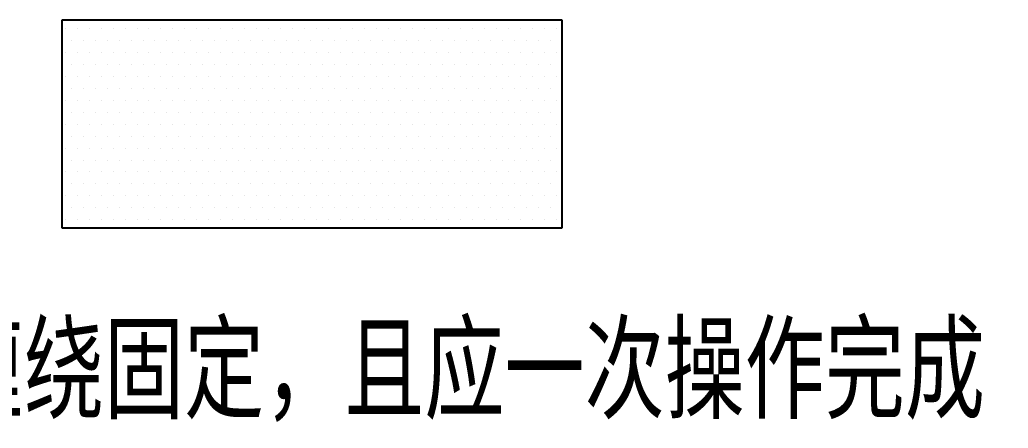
# Model space of a CAD drawing. Header units: inches. Extents: x 47316 to 59086, y 3141 to 11743.
# Drawn here: x 50327.15 to 50368.39, y 6197.37 to 6214.41 of the extents above; entities that cross this region are included whole.
import ezdxf

# ---------------------------------------------------------------- set-up
doc = ezdxf.new("R2010")
doc.units = ezdxf.units.IN
doc.header["$MEASUREMENT"] = 0
doc.styles.get("Standard").update_dxf_attribs({"font": ''})
doc.styles.get('Standard').set_extended_font_data('SimSun')

msp = doc.modelspace()

# ---------------------------------------------------------------- linework, layer by layer
at = {"color": 0}
for p, q in [((50328.914, 6205.716), (50328.914, 6214.405)), ((50328.914, 6214.405), (50349.759, 6214.405)), ((50349.759, 6214.405), (50349.759, 6205.716)), ((50329.037, 6214.056), (50329.037, 6214.056)), ((50329.537, 6214.056), (50329.537, 6214.056)), ((50330.037, 6214.056), (50330.037, 6214.056)), ((50330.537, 6214.056), (50330.537, 6214.056)), ((50331.037, 6214.056), (50331.037, 6214.056)), ((50331.537, 6214.056), (50331.537, 6214.056)), ((50332.037, 6214.056), (50332.037, 6214.056)), ((50332.537, 6214.056), (50332.537, 6214.056)), ((50333.037, 6214.056), (50333.037, 6214.056)), ((50333.537, 6214.056), (50333.537, 6214.056)), ((50334.037, 6214.056), (50334.037, 6214.056)), ((50334.537, 6214.056), (50334.537, 6214.056)), ((50335.037, 6214.056), (50335.037, 6214.056)), ((50335.537, 6214.056), (50335.537, 6214.056)), ((50336.037, 6214.056), (50336.037, 6214.056)), ((50336.537, 6214.056), (50336.537, 6214.056)), ((50337.037, 6214.056), (50337.037, 6214.056)), ((50337.537, 6214.056), (50337.537, 6214.056)), ((50338.037, 6214.056), (50338.037, 6214.056)), ((50338.537, 6214.056), (50338.537, 6214.056)), ((50339.037, 6214.056), (50339.037, 6214.056)), ((50339.537, 6214.056), (50339.537, 6214.056)), ((50340.037, 6214.056), (50340.037, 6214.056)), ((50340.537, 6214.056), (50340.537, 6214.056)), ((50341.037, 6214.056), (50341.037, 6214.056)), ((50341.537, 6214.056), (50341.537, 6214.056)), ((50342.037, 6214.056), (50342.037, 6214.056)), ((50342.537, 6214.056), (50342.537, 6214.056)), ((50343.037, 6214.056), (50343.037, 6214.056)), ((50343.537, 6214.056), (50343.537, 6214.056)), ((50344.037, 6214.056), (50344.037, 6214.056)), ((50344.537, 6214.056), (50344.537, 6214.056)), ((50345.037, 6214.056), (50345.037, 6214.056)), ((50345.537, 6214.056), (50345.537, 6214.056)), ((50346.037, 6214.056), (50346.037, 6214.056)), ((50346.537, 6214.056), (50346.537, 6214.056)), ((50347.037, 6214.056), (50347.037, 6214.056)), ((50347.537, 6214.056), (50347.537, 6214.056)), ((50348.037, 6214.056), (50348.037, 6214.056)), ((50348.537, 6214.056), (50348.537, 6214.056)), ((50349.037, 6214.056), (50349.037, 6214.056)), ((50349.537, 6214.056), (50349.537, 6214.056)), ((50329.287, 6213.556), (50329.287, 6213.556)), ((50329.787, 6213.556), (50329.787, 6213.556)), ((50330.287, 6213.556), (50330.287, 6213.556)), ((50330.787, 6213.556), (50330.787, 6213.556)), ((50331.287, 6213.556), (50331.287, 6213.556)), ((50331.787, 6213.556), (50331.787, 6213.556)), ((50332.287, 6213.556), (50332.287, 6213.556)), ((50332.787, 6213.556), (50332.787, 6213.556)), ((50333.287, 6213.556), (50333.287, 6213.556)), ((50333.787, 6213.556), (50333.787, 6213.556)), ((50334.287, 6213.556), (50334.287, 6213.556)), ((50334.787, 6213.556), (50334.787, 6213.556)), ((50335.287, 6213.556), (50335.287, 6213.556)), ((50335.787, 6213.556), (50335.787, 6213.556)), ((50336.287, 6213.556), (50336.287, 6213.556)), ((50336.787, 6213.556), (50336.787, 6213.556)), ((50337.287, 6213.556), (50337.287, 6213.556)), ((50337.787, 6213.556), (50337.787, 6213.556)), ((50338.287, 6213.556), (50338.287, 6213.556)), ((50338.787, 6213.556), (50338.787, 6213.556)), ((50339.287, 6213.556), (50339.287, 6213.556)), ((50339.787, 6213.556), (50339.787, 6213.556)), ((50340.287, 6213.556), (50340.287, 6213.556)), ((50340.787, 6213.556), (50340.787, 6213.556)), ((50341.287, 6213.556), (50341.287, 6213.556)), ((50341.787, 6213.556), (50341.787, 6213.556)), ((50342.287, 6213.556), (50342.287, 6213.556)), ((50342.787, 6213.556), (50342.787, 6213.556)), ((50343.287, 6213.556), (50343.287, 6213.556)), ((50343.787, 6213.556), (50343.787, 6213.556)), ((50344.287, 6213.556), (50344.287, 6213.556)), ((50344.787, 6213.556), (50344.787, 6213.556)), ((50345.287, 6213.556), (50345.287, 6213.556)), ((50345.787, 6213.556), (50345.787, 6213.556)), ((50346.287, 6213.556), (50346.287, 6213.556)), ((50346.787, 6213.556), (50346.787, 6213.556)), ((50347.287, 6213.556), (50347.287, 6213.556)), ((50347.787, 6213.556), (50347.787, 6213.556)), ((50348.287, 6213.556), (50348.287, 6213.556)), ((50348.787, 6213.556), (50348.787, 6213.556)), ((50349.287, 6213.556), (50349.287, 6213.556)), ((50329.037, 6213.056), (50329.037, 6213.056)), ((50329.537, 6213.056), (50329.537, 6213.056)), ((50330.037, 6213.056), (50330.037, 6213.056)), ((50330.537, 6213.056), (50330.537, 6213.056)), ((50331.037, 6213.056), (50331.037, 6213.056)), ((50331.537, 6213.056), (50331.537, 6213.056)), ((50332.037, 6213.056), (50332.037, 6213.056)), ((50332.537, 6213.056), (50332.537, 6213.056)), ((50333.037, 6213.056), (50333.037, 6213.056)), ((50333.537, 6213.056), (50333.537, 6213.056)), ((50334.037, 6213.056), (50334.037, 6213.056)), ((50334.537, 6213.056), (50334.537, 6213.056)), ((50335.037, 6213.056), (50335.037, 6213.056)), ((50335.537, 6213.056), (50335.537, 6213.056)), ((50336.037, 6213.056), (50336.037, 6213.056)), ((50336.537, 6213.056), (50336.537, 6213.056)), ((50337.037, 6213.056), (50337.037, 6213.056)), ((50337.537, 6213.056), (50337.537, 6213.056)), ((50338.037, 6213.056), (50338.037, 6213.056)), ((50338.537, 6213.056), (50338.537, 6213.056)), ((50339.037, 6213.056), (50339.037, 6213.056)), ((50339.537, 6213.056), (50339.537, 6213.056)), ((50340.037, 6213.056), (50340.037, 6213.056)), ((50340.537, 6213.056), (50340.537, 6213.056)), ((50341.037, 6213.056), (50341.037, 6213.056)), ((50341.537, 6213.056), (50341.537, 6213.056)), ((50342.037, 6213.056), (50342.037, 6213.056)), ((50342.537, 6213.056), (50342.537, 6213.056)), ((50343.037, 6213.056), (50343.037, 6213.056)), ((50343.537, 6213.056), (50343.537, 6213.056)), ((50344.037, 6213.056), (50344.037, 6213.056)), ((50344.537, 6213.056), (50344.537, 6213.056)), ((50345.037, 6213.056), (50345.037, 6213.056)), ((50345.537, 6213.056), (50345.537, 6213.056)), ((50346.037, 6213.056), (50346.037, 6213.056)), ((50346.537, 6213.056), (50346.537, 6213.056)), ((50347.037, 6213.056), (50347.037, 6213.056)), ((50347.537, 6213.056), (50347.537, 6213.056)), ((50348.037, 6213.056), (50348.037, 6213.056)), ((50348.537, 6213.056), (50348.537, 6213.056)), ((50349.037, 6213.056), (50349.037, 6213.056)), ((50349.537, 6213.056), (50349.537, 6213.056)), ((50329.287, 6212.556), (50329.287, 6212.556)), ((50329.787, 6212.556), (50329.787, 6212.556)), ((50330.287, 6212.556), (50330.287, 6212.556)), ((50330.787, 6212.556), (50330.787, 6212.556)), ((50331.287, 6212.556), (50331.287, 6212.556)), ((50331.787, 6212.556), (50331.787, 6212.556)), ((50332.287, 6212.556), (50332.287, 6212.556)), ((50332.787, 6212.556), (50332.787, 6212.556)), ((50333.287, 6212.556), (50333.287, 6212.556)), ((50333.787, 6212.556), (50333.787, 6212.556)), ((50334.287, 6212.556), (50334.287, 6212.556)), ((50334.787, 6212.556), (50334.787, 6212.556)), ((50335.287, 6212.556), (50335.287, 6212.556)), ((50335.787, 6212.556), (50335.787, 6212.556)), ((50336.287, 6212.556), (50336.287, 6212.556)), ((50336.787, 6212.556), (50336.787, 6212.556)), ((50337.287, 6212.556), (50337.287, 6212.556)), ((50337.787, 6212.556), (50337.787, 6212.556)), ((50338.287, 6212.556), (50338.287, 6212.556)), ((50338.787, 6212.556), (50338.787, 6212.556)), ((50339.287, 6212.556), (50339.287, 6212.556)), ((50339.787, 6212.556), (50339.787, 6212.556)), ((50340.287, 6212.556), (50340.287, 6212.556)), ((50340.787, 6212.556), (50340.787, 6212.556)), ((50341.287, 6212.556), (50341.287, 6212.556)), ((50341.787, 6212.556), (50341.787, 6212.556)), ((50342.287, 6212.556), (50342.287, 6212.556)), ((50342.787, 6212.556), (50342.787, 6212.556)), ((50343.287, 6212.556), (50343.287, 6212.556)), ((50343.787, 6212.556), (50343.787, 6212.556)), ((50344.287, 6212.556), (50344.287, 6212.556)), ((50344.787, 6212.556), (50344.787, 6212.556)), ((50345.287, 6212.556), (50345.287, 6212.556)), ((50345.787, 6212.556), (50345.787, 6212.556)), ((50346.287, 6212.556), (50346.287, 6212.556)), ((50346.787, 6212.556), (50346.787, 6212.556)), ((50347.287, 6212.556), (50347.287, 6212.556)), ((50347.787, 6212.556), (50347.787, 6212.556)), ((50348.287, 6212.556), (50348.287, 6212.556)), ((50348.787, 6212.556), (50348.787, 6212.556)), ((50349.287, 6212.556), (50349.287, 6212.556)), ((50329.037, 6212.056), (50329.037, 6212.056)), ((50329.537, 6212.056), (50329.537, 6212.056)), ((50330.037, 6212.056), (50330.037, 6212.056)), ((50330.537, 6212.056), (50330.537, 6212.056)), ((50331.037, 6212.056), (50331.037, 6212.056)), ((50331.537, 6212.056), (50331.537, 6212.056)), ((50332.037, 6212.056), (50332.037, 6212.056)), ((50332.537, 6212.056), (50332.537, 6212.056)), ((50333.037, 6212.056), (50333.037, 6212.056)), ((50333.537, 6212.056), (50333.537, 6212.056)), ((50334.037, 6212.056), (50334.037, 6212.056)), ((50334.537, 6212.056), (50334.537, 6212.056)), ((50335.037, 6212.056), (50335.037, 6212.056)), ((50335.537, 6212.056), (50335.537, 6212.056)), ((50336.037, 6212.056), (50336.037, 6212.056)), ((50336.537, 6212.056), (50336.537, 6212.056)), ((50337.037, 6212.056), (50337.037, 6212.056)), ((50337.537, 6212.056), (50337.537, 6212.056)), ((50338.037, 6212.056), (50338.037, 6212.056)), ((50338.537, 6212.056), (50338.537, 6212.056)), ((50339.037, 6212.056), (50339.037, 6212.056)), ((50339.537, 6212.056), (50339.537, 6212.056)), ((50340.037, 6212.056), (50340.037, 6212.056)), ((50340.537, 6212.056), (50340.537, 6212.056)), ((50341.037, 6212.056), (50341.037, 6212.056)), ((50341.537, 6212.056), (50341.537, 6212.056)), ((50342.037, 6212.056), (50342.037, 6212.056)), ((50342.537, 6212.056), (50342.537, 6212.056)), ((50343.037, 6212.056), (50343.037, 6212.056)), ((50343.537, 6212.056), (50343.537, 6212.056)), ((50344.037, 6212.056), (50344.037, 6212.056)), ((50344.537, 6212.056), (50344.537, 6212.056)), ((50345.037, 6212.056), (50345.037, 6212.056)), ((50345.537, 6212.056), (50345.537, 6212.056)), ((50346.037, 6212.056), (50346.037, 6212.056)), ((50346.537, 6212.056), (50346.537, 6212.056)), ((50347.037, 6212.056), (50347.037, 6212.056)), ((50347.537, 6212.056), (50347.537, 6212.056)), ((50348.037, 6212.056), (50348.037, 6212.056)), ((50348.537, 6212.056), (50348.537, 6212.056)), ((50349.037, 6212.056), (50349.037, 6212.056)), ((50349.537, 6212.056), (50349.537, 6212.056)), ((50329.287, 6211.556), (50329.287, 6211.556)), ((50329.787, 6211.556), (50329.787, 6211.556)), ((50330.287, 6211.556), (50330.287, 6211.556)), ((50330.787, 6211.556), (50330.787, 6211.556)), ((50331.287, 6211.556), (50331.287, 6211.556)), ((50331.787, 6211.556), (50331.787, 6211.556)), ((50332.287, 6211.556), (50332.287, 6211.556)), ((50332.787, 6211.556), (50332.787, 6211.556)), ((50333.287, 6211.556), (50333.287, 6211.556)), ((50333.787, 6211.556), (50333.787, 6211.556)), ((50334.287, 6211.556), (50334.287, 6211.556)), ((50334.787, 6211.556), (50334.787, 6211.556)), ((50335.287, 6211.556), (50335.287, 6211.556)), ((50335.787, 6211.556), (50335.787, 6211.556)), ((50336.287, 6211.556), (50336.287, 6211.556)), ((50336.787, 6211.556), (50336.787, 6211.556)), ((50337.287, 6211.556), (50337.287, 6211.556)), ((50337.787, 6211.556), (50337.787, 6211.556)), ((50338.287, 6211.556), (50338.287, 6211.556)), ((50338.787, 6211.556), (50338.787, 6211.556)), ((50339.287, 6211.556), (50339.287, 6211.556)), ((50339.787, 6211.556), (50339.787, 6211.556)), ((50340.287, 6211.556), (50340.287, 6211.556)), ((50340.787, 6211.556), (50340.787, 6211.556)), ((50341.287, 6211.556), (50341.287, 6211.556)), ((50341.787, 6211.556), (50341.787, 6211.556)), ((50342.287, 6211.556), (50342.287, 6211.556)), ((50342.787, 6211.556), (50342.787, 6211.556)), ((50343.287, 6211.556), (50343.287, 6211.556)), ((50343.787, 6211.556), (50343.787, 6211.556)), ((50344.287, 6211.556), (50344.287, 6211.556)), ((50344.787, 6211.556), (50344.787, 6211.556)), ((50345.287, 6211.556), (50345.287, 6211.556)), ((50345.787, 6211.556), (50345.787, 6211.556)), ((50346.287, 6211.556), (50346.287, 6211.556)), ((50346.787, 6211.556), (50346.787, 6211.556)), ((50347.287, 6211.556), (50347.287, 6211.556)), ((50347.787, 6211.556), (50347.787, 6211.556)), ((50348.287, 6211.556), (50348.287, 6211.556)), ((50348.787, 6211.556), (50348.787, 6211.556)), ((50349.287, 6211.556), (50349.287, 6211.556)), ((50329.037, 6211.056), (50329.037, 6211.056)), ((50329.537, 6211.056), (50329.537, 6211.056)), ((50330.037, 6211.056), (50330.037, 6211.056)), ((50330.537, 6211.056), (50330.537, 6211.056)), ((50331.037, 6211.056), (50331.037, 6211.056)), ((50331.537, 6211.056), (50331.537, 6211.056)), ((50332.037, 6211.056), (50332.037, 6211.056)), ((50332.537, 6211.056), (50332.537, 6211.056)), ((50333.037, 6211.056), (50333.037, 6211.056)), ((50333.537, 6211.056), (50333.537, 6211.056)), ((50334.037, 6211.056), (50334.037, 6211.056)), ((50334.537, 6211.056), (50334.537, 6211.056)), ((50335.037, 6211.056), (50335.037, 6211.056)), ((50335.537, 6211.056), (50335.537, 6211.056)), ((50336.037, 6211.056), (50336.037, 6211.056)), ((50336.537, 6211.056), (50336.537, 6211.056)), ((50337.037, 6211.056), (50337.037, 6211.056)), ((50337.537, 6211.056), (50337.537, 6211.056)), ((50338.037, 6211.056), (50338.037, 6211.056)), ((50338.537, 6211.056), (50338.537, 6211.056)), ((50339.037, 6211.056), (50339.037, 6211.056)), ((50339.537, 6211.056), (50339.537, 6211.056)), ((50340.037, 6211.056), (50340.037, 6211.056)), ((50340.537, 6211.056), (50340.537, 6211.056)), ((50341.037, 6211.056), (50341.037, 6211.056)), ((50341.537, 6211.056), (50341.537, 6211.056)), ((50342.037, 6211.056), (50342.037, 6211.056)), ((50342.537, 6211.056), (50342.537, 6211.056)), ((50343.037, 6211.056), (50343.037, 6211.056)), ((50343.537, 6211.056), (50343.537, 6211.056)), ((50344.037, 6211.056), (50344.037, 6211.056)), ((50344.537, 6211.056), (50344.537, 6211.056)), ((50345.037, 6211.056), (50345.037, 6211.056)), ((50345.537, 6211.056), (50345.537, 6211.056)), ((50346.037, 6211.056), (50346.037, 6211.056)), ((50346.537, 6211.056), (50346.537, 6211.056)), ((50347.037, 6211.056), (50347.037, 6211.056)), ((50347.537, 6211.056), (50347.537, 6211.056)), ((50348.037, 6211.056), (50348.037, 6211.056)), ((50348.537, 6211.056), (50348.537, 6211.056)), ((50349.037, 6211.056), (50349.037, 6211.056)), ((50349.537, 6211.056), (50349.537, 6211.056)), ((50329.287, 6210.556), (50329.287, 6210.556)), ((50329.787, 6210.556), (50329.787, 6210.556)), ((50330.287, 6210.556), (50330.287, 6210.556)), ((50330.787, 6210.556), (50330.787, 6210.556)), ((50331.287, 6210.556), (50331.287, 6210.556)), ((50331.787, 6210.556), (50331.787, 6210.556)), ((50332.287, 6210.556), (50332.287, 6210.556)), ((50332.787, 6210.556), (50332.787, 6210.556)), ((50333.287, 6210.556), (50333.287, 6210.556)), ((50333.787, 6210.556), (50333.787, 6210.556)), ((50334.287, 6210.556), (50334.287, 6210.556)), ((50334.787, 6210.556), (50334.787, 6210.556)), ((50335.287, 6210.556), (50335.287, 6210.556)), ((50335.787, 6210.556), (50335.787, 6210.556)), ((50336.287, 6210.556), (50336.287, 6210.556)), ((50336.787, 6210.556), (50336.787, 6210.556)), ((50337.287, 6210.556), (50337.287, 6210.556)), ((50337.787, 6210.556), (50337.787, 6210.556)), ((50338.287, 6210.556), (50338.287, 6210.556)), ((50338.787, 6210.556), (50338.787, 6210.556)), ((50339.287, 6210.556), (50339.287, 6210.556)), ((50339.787, 6210.556), (50339.787, 6210.556)), ((50340.287, 6210.556), (50340.287, 6210.556)), ((50340.787, 6210.556), (50340.787, 6210.556)), ((50341.287, 6210.556), (50341.287, 6210.556)), ((50341.787, 6210.556), (50341.787, 6210.556)), ((50342.287, 6210.556), (50342.287, 6210.556)), ((50342.787, 6210.556), (50342.787, 6210.556)), ((50343.287, 6210.556), (50343.287, 6210.556)), ((50343.787, 6210.556), (50343.787, 6210.556)), ((50344.287, 6210.556), (50344.287, 6210.556)), ((50344.787, 6210.556), (50344.787, 6210.556)), ((50345.287, 6210.556), (50345.287, 6210.556)), ((50345.787, 6210.556), (50345.787, 6210.556)), ((50346.287, 6210.556), (50346.287, 6210.556)), ((50346.787, 6210.556), (50346.787, 6210.556)), ((50347.287, 6210.556), (50347.287, 6210.556)), ((50347.787, 6210.556), (50347.787, 6210.556)), ((50348.287, 6210.556), (50348.287, 6210.556)), ((50348.787, 6210.556), (50348.787, 6210.556)), ((50349.287, 6210.556), (50349.287, 6210.556)), ((50329.037, 6210.056), (50329.037, 6210.056)), ((50329.537, 6210.056), (50329.537, 6210.056)), ((50330.037, 6210.056), (50330.037, 6210.056)), ((50330.537, 6210.056), (50330.537, 6210.056)), ((50331.037, 6210.056), (50331.037, 6210.056)), ((50331.537, 6210.056), (50331.537, 6210.056)), ((50332.037, 6210.056), (50332.037, 6210.056)), ((50332.537, 6210.056), (50332.537, 6210.056)), ((50333.037, 6210.056), (50333.037, 6210.056)), ((50333.537, 6210.056), (50333.537, 6210.056)), ((50334.037, 6210.056), (50334.037, 6210.056)), ((50334.537, 6210.056), (50334.537, 6210.056)), ((50335.037, 6210.056), (50335.037, 6210.056)), ((50335.537, 6210.056), (50335.537, 6210.056)), ((50336.037, 6210.056), (50336.037, 6210.056)), ((50336.537, 6210.056), (50336.537, 6210.056)), ((50337.037, 6210.056), (50337.037, 6210.056)), ((50337.537, 6210.056), (50337.537, 6210.056)), ((50338.037, 6210.056), (50338.037, 6210.056)), ((50338.537, 6210.056), (50338.537, 6210.056)), ((50339.037, 6210.056), (50339.037, 6210.056)), ((50339.537, 6210.056), (50339.537, 6210.056)), ((50340.037, 6210.056), (50340.037, 6210.056)), ((50340.537, 6210.056), (50340.537, 6210.056)), ((50341.037, 6210.056), (50341.037, 6210.056)), ((50341.537, 6210.056), (50341.537, 6210.056)), ((50342.037, 6210.056), (50342.037, 6210.056)), ((50342.537, 6210.056), (50342.537, 6210.056)), ((50343.037, 6210.056), (50343.037, 6210.056)), ((50343.537, 6210.056), (50343.537, 6210.056)), ((50344.037, 6210.056), (50344.037, 6210.056)), ((50344.537, 6210.056), (50344.537, 6210.056)), ((50345.037, 6210.056), (50345.037, 6210.056)), ((50345.537, 6210.056), (50345.537, 6210.056)), ((50346.037, 6210.056), (50346.037, 6210.056)), ((50346.537, 6210.056), (50346.537, 6210.056)), ((50347.037, 6210.056), (50347.037, 6210.056)), ((50347.537, 6210.056), (50347.537, 6210.056)), ((50348.037, 6210.056), (50348.037, 6210.056)), ((50348.537, 6210.056), (50348.537, 6210.056)), ((50349.037, 6210.056), (50349.037, 6210.056)), ((50349.537, 6210.056), (50349.537, 6210.056)), ((50329.287, 6209.556), (50329.287, 6209.556)), ((50329.787, 6209.556), (50329.787, 6209.556)), ((50330.287, 6209.556), (50330.287, 6209.556)), ((50330.787, 6209.556), (50330.787, 6209.556)), ((50331.287, 6209.556), (50331.287, 6209.556)), ((50331.787, 6209.556), (50331.787, 6209.556)), ((50332.287, 6209.556), (50332.287, 6209.556)), ((50332.787, 6209.556), (50332.787, 6209.556)), ((50333.287, 6209.556), (50333.287, 6209.556)), ((50333.787, 6209.556), (50333.787, 6209.556)), ((50334.287, 6209.556), (50334.287, 6209.556)), ((50334.787, 6209.556), (50334.787, 6209.556)), ((50335.287, 6209.556), (50335.287, 6209.556)), ((50335.787, 6209.556), (50335.787, 6209.556)), ((50336.287, 6209.556), (50336.287, 6209.556)), ((50336.787, 6209.556), (50336.787, 6209.556)), ((50337.287, 6209.556), (50337.287, 6209.556)), ((50337.787, 6209.556), (50337.787, 6209.556)), ((50338.287, 6209.556), (50338.287, 6209.556)), ((50338.787, 6209.556), (50338.787, 6209.556)), ((50339.287, 6209.556), (50339.287, 6209.556)), ((50339.787, 6209.556), (50339.787, 6209.556)), ((50340.287, 6209.556), (50340.287, 6209.556)), ((50340.787, 6209.556), (50340.787, 6209.556)), ((50341.287, 6209.556), (50341.287, 6209.556)), ((50341.787, 6209.556), (50341.787, 6209.556)), ((50342.287, 6209.556), (50342.287, 6209.556)), ((50342.787, 6209.556), (50342.787, 6209.556)), ((50343.287, 6209.556), (50343.287, 6209.556)), ((50343.787, 6209.556), (50343.787, 6209.556)), ((50344.287, 6209.556), (50344.287, 6209.556)), ((50344.787, 6209.556), (50344.787, 6209.556)), ((50345.287, 6209.556), (50345.287, 6209.556)), ((50345.787, 6209.556), (50345.787, 6209.556)), ((50346.287, 6209.556), (50346.287, 6209.556)), ((50346.787, 6209.556), (50346.787, 6209.556)), ((50347.287, 6209.556), (50347.287, 6209.556)), ((50347.787, 6209.556), (50347.787, 6209.556)), ((50348.287, 6209.556), (50348.287, 6209.556)), ((50348.787, 6209.556), (50348.787, 6209.556)), ((50349.287, 6209.556), (50349.287, 6209.556)), ((50329.037, 6209.056), (50329.037, 6209.056)), ((50329.537, 6209.056), (50329.537, 6209.056)), ((50330.037, 6209.056), (50330.037, 6209.056)), ((50330.537, 6209.056), (50330.537, 6209.056)), ((50331.037, 6209.056), (50331.037, 6209.056)), ((50331.537, 6209.056), (50331.537, 6209.056)), ((50332.037, 6209.056), (50332.037, 6209.056)), ((50332.537, 6209.056), (50332.537, 6209.056)), ((50333.037, 6209.056), (50333.037, 6209.056)), ((50333.537, 6209.056), (50333.537, 6209.056)), ((50334.037, 6209.056), (50334.037, 6209.056)), ((50334.537, 6209.056), (50334.537, 6209.056)), ((50335.037, 6209.056), (50335.037, 6209.056)), ((50335.537, 6209.056), (50335.537, 6209.056)), ((50336.037, 6209.056), (50336.037, 6209.056)), ((50336.537, 6209.056), (50336.537, 6209.056)), ((50337.037, 6209.056), (50337.037, 6209.056)), ((50337.537, 6209.056), (50337.537, 6209.056)), ((50338.037, 6209.056), (50338.037, 6209.056)), ((50338.537, 6209.056), (50338.537, 6209.056)), ((50339.037, 6209.056), (50339.037, 6209.056)), ((50339.537, 6209.056), (50339.537, 6209.056)), ((50340.037, 6209.056), (50340.037, 6209.056)), ((50340.537, 6209.056), (50340.537, 6209.056)), ((50341.037, 6209.056), (50341.037, 6209.056)), ((50341.537, 6209.056), (50341.537, 6209.056)), ((50342.037, 6209.056), (50342.037, 6209.056)), ((50342.537, 6209.056), (50342.537, 6209.056)), ((50343.037, 6209.056), (50343.037, 6209.056)), ((50343.537, 6209.056), (50343.537, 6209.056)), ((50344.037, 6209.056), (50344.037, 6209.056)), ((50344.537, 6209.056), (50344.537, 6209.056)), ((50345.037, 6209.056), (50345.037, 6209.056)), ((50345.537, 6209.056), (50345.537, 6209.056)), ((50346.037, 6209.056), (50346.037, 6209.056)), ((50346.537, 6209.056), (50346.537, 6209.056)), ((50347.037, 6209.056), (50347.037, 6209.056)), ((50347.537, 6209.056), (50347.537, 6209.056)), ((50348.037, 6209.056), (50348.037, 6209.056)), ((50348.537, 6209.056), (50348.537, 6209.056)), ((50349.037, 6209.056), (50349.037, 6209.056)), ((50349.537, 6209.056), (50349.537, 6209.056)), ((50329.287, 6208.556), (50329.287, 6208.556)), ((50329.787, 6208.556), (50329.787, 6208.556)), ((50330.287, 6208.556), (50330.287, 6208.556)), ((50330.787, 6208.556), (50330.787, 6208.556)), ((50331.287, 6208.556), (50331.287, 6208.556)), ((50331.787, 6208.556), (50331.787, 6208.556)), ((50332.287, 6208.556), (50332.287, 6208.556)), ((50332.787, 6208.556), (50332.787, 6208.556)), ((50333.287, 6208.556), (50333.287, 6208.556)), ((50333.787, 6208.556), (50333.787, 6208.556)), ((50334.287, 6208.556), (50334.287, 6208.556)), ((50334.787, 6208.556), (50334.787, 6208.556)), ((50335.287, 6208.556), (50335.287, 6208.556)), ((50335.787, 6208.556), (50335.787, 6208.556)), ((50336.287, 6208.556), (50336.287, 6208.556)), ((50336.787, 6208.556), (50336.787, 6208.556)), ((50337.287, 6208.556), (50337.287, 6208.556)), ((50337.787, 6208.556), (50337.787, 6208.556)), ((50338.287, 6208.556), (50338.287, 6208.556)), ((50338.787, 6208.556), (50338.787, 6208.556)), ((50339.287, 6208.556), (50339.287, 6208.556)), ((50339.787, 6208.556), (50339.787, 6208.556)), ((50340.287, 6208.556), (50340.287, 6208.556)), ((50340.787, 6208.556), (50340.787, 6208.556)), ((50341.287, 6208.556), (50341.287, 6208.556)), ((50341.787, 6208.556), (50341.787, 6208.556)), ((50342.287, 6208.556), (50342.287, 6208.556)), ((50342.787, 6208.556), (50342.787, 6208.556)), ((50343.287, 6208.556), (50343.287, 6208.556)), ((50343.787, 6208.556), (50343.787, 6208.556)), ((50344.287, 6208.556), (50344.287, 6208.556)), ((50344.787, 6208.556), (50344.787, 6208.556)), ((50345.287, 6208.556), (50345.287, 6208.556)), ((50345.787, 6208.556), (50345.787, 6208.556)), ((50346.287, 6208.556), (50346.287, 6208.556)), ((50346.787, 6208.556), (50346.787, 6208.556)), ((50347.287, 6208.556), (50347.287, 6208.556)), ((50347.787, 6208.556), (50347.787, 6208.556)), ((50348.287, 6208.556), (50348.287, 6208.556)), ((50348.787, 6208.556), (50348.787, 6208.556)), ((50349.287, 6208.556), (50349.287, 6208.556)), ((50329.037, 6208.056), (50329.037, 6208.056)), ((50329.537, 6208.056), (50329.537, 6208.056)), ((50330.037, 6208.056), (50330.037, 6208.056)), ((50330.537, 6208.056), (50330.537, 6208.056)), ((50331.037, 6208.056), (50331.037, 6208.056)), ((50331.537, 6208.056), (50331.537, 6208.056)), ((50332.037, 6208.056), (50332.037, 6208.056)), ((50332.537, 6208.056), (50332.537, 6208.056)), ((50333.037, 6208.056), (50333.037, 6208.056)), ((50333.537, 6208.056), (50333.537, 6208.056)), ((50334.037, 6208.056), (50334.037, 6208.056)), ((50334.537, 6208.056), (50334.537, 6208.056)), ((50335.037, 6208.056), (50335.037, 6208.056)), ((50335.537, 6208.056), (50335.537, 6208.056)), ((50336.037, 6208.056), (50336.037, 6208.056)), ((50336.537, 6208.056), (50336.537, 6208.056)), ((50337.037, 6208.056), (50337.037, 6208.056)), ((50337.537, 6208.056), (50337.537, 6208.056)), ((50338.037, 6208.056), (50338.037, 6208.056)), ((50338.537, 6208.056), (50338.537, 6208.056)), ((50339.037, 6208.056), (50339.037, 6208.056)), ((50339.537, 6208.056), (50339.537, 6208.056)), ((50340.037, 6208.056), (50340.037, 6208.056)), ((50340.537, 6208.056), (50340.537, 6208.056)), ((50341.037, 6208.056), (50341.037, 6208.056)), ((50341.537, 6208.056), (50341.537, 6208.056)), ((50342.037, 6208.056), (50342.037, 6208.056)), ((50342.537, 6208.056), (50342.537, 6208.056)), ((50343.037, 6208.056), (50343.037, 6208.056)), ((50343.537, 6208.056), (50343.537, 6208.056)), ((50344.037, 6208.056), (50344.037, 6208.056)), ((50344.537, 6208.056), (50344.537, 6208.056)), ((50345.037, 6208.056), (50345.037, 6208.056)), ((50345.537, 6208.056), (50345.537, 6208.056)), ((50346.037, 6208.056), (50346.037, 6208.056)), ((50346.537, 6208.056), (50346.537, 6208.056)), ((50347.037, 6208.056), (50347.037, 6208.056)), ((50347.537, 6208.056), (50347.537, 6208.056)), ((50348.037, 6208.056), (50348.037, 6208.056)), ((50348.537, 6208.056), (50348.537, 6208.056)), ((50349.037, 6208.056), (50349.037, 6208.056)), ((50349.537, 6208.056), (50349.537, 6208.056)), ((50329.287, 6207.556), (50329.287, 6207.556)), ((50329.787, 6207.556), (50329.787, 6207.556)), ((50330.287, 6207.556), (50330.287, 6207.556)), ((50330.787, 6207.556), (50330.787, 6207.556)), ((50331.287, 6207.556), (50331.287, 6207.556)), ((50331.787, 6207.556), (50331.787, 6207.556)), ((50332.287, 6207.556), (50332.287, 6207.556)), ((50332.787, 6207.556), (50332.787, 6207.556)), ((50333.287, 6207.556), (50333.287, 6207.556)), ((50333.787, 6207.556), (50333.787, 6207.556)), ((50334.287, 6207.556), (50334.287, 6207.556)), ((50334.787, 6207.556), (50334.787, 6207.556)), ((50335.287, 6207.556), (50335.287, 6207.556)), ((50335.787, 6207.556), (50335.787, 6207.556)), ((50336.287, 6207.556), (50336.287, 6207.556)), ((50336.787, 6207.556), (50336.787, 6207.556)), ((50337.287, 6207.556), (50337.287, 6207.556)), ((50337.787, 6207.556), (50337.787, 6207.556)), ((50338.287, 6207.556), (50338.287, 6207.556)), ((50338.787, 6207.556), (50338.787, 6207.556)), ((50339.287, 6207.556), (50339.287, 6207.556)), ((50339.787, 6207.556), (50339.787, 6207.556)), ((50340.287, 6207.556), (50340.287, 6207.556)), ((50340.787, 6207.556), (50340.787, 6207.556)), ((50341.287, 6207.556), (50341.287, 6207.556)), ((50341.787, 6207.556), (50341.787, 6207.556)), ((50342.287, 6207.556), (50342.287, 6207.556)), ((50342.787, 6207.556), (50342.787, 6207.556)), ((50343.287, 6207.556), (50343.287, 6207.556)), ((50343.787, 6207.556), (50343.787, 6207.556)), ((50344.287, 6207.556), (50344.287, 6207.556)), ((50344.787, 6207.556), (50344.787, 6207.556)), ((50345.287, 6207.556), (50345.287, 6207.556)), ((50345.787, 6207.556), (50345.787, 6207.556)), ((50346.287, 6207.556), (50346.287, 6207.556)), ((50346.787, 6207.556), (50346.787, 6207.556)), ((50347.287, 6207.556), (50347.287, 6207.556)), ((50347.787, 6207.556), (50347.787, 6207.556)), ((50348.287, 6207.556), (50348.287, 6207.556)), ((50348.787, 6207.556), (50348.787, 6207.556)), ((50349.287, 6207.556), (50349.287, 6207.556)), ((50329.037, 6207.056), (50329.037, 6207.056)), ((50329.537, 6207.056), (50329.537, 6207.056)), ((50330.037, 6207.056), (50330.037, 6207.056)), ((50330.537, 6207.056), (50330.537, 6207.056)), ((50331.037, 6207.056), (50331.037, 6207.056)), ((50331.537, 6207.056), (50331.537, 6207.056)), ((50332.037, 6207.056), (50332.037, 6207.056)), ((50332.537, 6207.056), (50332.537, 6207.056)), ((50333.037, 6207.056), (50333.037, 6207.056)), ((50333.537, 6207.056), (50333.537, 6207.056)), ((50334.037, 6207.056), (50334.037, 6207.056)), ((50334.537, 6207.056), (50334.537, 6207.056)), ((50335.037, 6207.056), (50335.037, 6207.056)), ((50335.537, 6207.056), (50335.537, 6207.056)), ((50336.037, 6207.056), (50336.037, 6207.056)), ((50336.537, 6207.056), (50336.537, 6207.056)), ((50337.037, 6207.056), (50337.037, 6207.056)), ((50337.537, 6207.056), (50337.537, 6207.056)), ((50338.037, 6207.056), (50338.037, 6207.056)), ((50338.537, 6207.056), (50338.537, 6207.056)), ((50339.037, 6207.056), (50339.037, 6207.056)), ((50339.537, 6207.056), (50339.537, 6207.056)), ((50340.037, 6207.056), (50340.037, 6207.056)), ((50340.537, 6207.056), (50340.537, 6207.056)), ((50341.037, 6207.056), (50341.037, 6207.056)), ((50341.537, 6207.056), (50341.537, 6207.056)), ((50342.037, 6207.056), (50342.037, 6207.056)), ((50342.537, 6207.056), (50342.537, 6207.056)), ((50343.037, 6207.056), (50343.037, 6207.056)), ((50343.537, 6207.056), (50343.537, 6207.056)), ((50344.037, 6207.056), (50344.037, 6207.056)), ((50344.537, 6207.056), (50344.537, 6207.056)), ((50345.037, 6207.056), (50345.037, 6207.056)), ((50345.537, 6207.056), (50345.537, 6207.056)), ((50346.037, 6207.056), (50346.037, 6207.056)), ((50346.537, 6207.056), (50346.537, 6207.056)), ((50347.037, 6207.056), (50347.037, 6207.056)), ((50347.537, 6207.056), (50347.537, 6207.056)), ((50348.037, 6207.056), (50348.037, 6207.056)), ((50348.537, 6207.056), (50348.537, 6207.056)), ((50349.037, 6207.056), (50349.037, 6207.056)), ((50349.537, 6207.056), (50349.537, 6207.056)), ((50329.287, 6206.556), (50329.287, 6206.556)), ((50329.787, 6206.556), (50329.787, 6206.556)), ((50330.287, 6206.556), (50330.287, 6206.556)), ((50330.787, 6206.556), (50330.787, 6206.556)), ((50331.287, 6206.556), (50331.287, 6206.556)), ((50331.787, 6206.556), (50331.787, 6206.556)), ((50332.287, 6206.556), (50332.287, 6206.556)), ((50332.787, 6206.556), (50332.787, 6206.556)), ((50333.287, 6206.556), (50333.287, 6206.556)), ((50333.787, 6206.556), (50333.787, 6206.556)), ((50334.287, 6206.556), (50334.287, 6206.556)), ((50334.787, 6206.556), (50334.787, 6206.556)), ((50335.287, 6206.556), (50335.287, 6206.556)), ((50335.787, 6206.556), (50335.787, 6206.556)), ((50336.287, 6206.556), (50336.287, 6206.556)), ((50336.787, 6206.556), (50336.787, 6206.556)), ((50337.287, 6206.556), (50337.287, 6206.556)), ((50337.787, 6206.556), (50337.787, 6206.556)), ((50338.287, 6206.556), (50338.287, 6206.556)), ((50338.787, 6206.556), (50338.787, 6206.556)), ((50339.287, 6206.556), (50339.287, 6206.556)), ((50339.787, 6206.556), (50339.787, 6206.556)), ((50340.287, 6206.556), (50340.287, 6206.556)), ((50340.787, 6206.556), (50340.787, 6206.556)), ((50341.287, 6206.556), (50341.287, 6206.556)), ((50341.787, 6206.556), (50341.787, 6206.556)), ((50342.287, 6206.556), (50342.287, 6206.556)), ((50342.787, 6206.556), (50342.787, 6206.556)), ((50343.287, 6206.556), (50343.287, 6206.556)), ((50343.787, 6206.556), (50343.787, 6206.556)), ((50344.287, 6206.556), (50344.287, 6206.556)), ((50344.787, 6206.556), (50344.787, 6206.556)), ((50345.287, 6206.556), (50345.287, 6206.556)), ((50345.787, 6206.556), (50345.787, 6206.556)), ((50346.287, 6206.556), (50346.287, 6206.556)), ((50346.787, 6206.556), (50346.787, 6206.556)), ((50347.287, 6206.556), (50347.287, 6206.556)), ((50347.787, 6206.556), (50347.787, 6206.556)), ((50348.287, 6206.556), (50348.287, 6206.556)), ((50348.787, 6206.556), (50348.787, 6206.556)), ((50349.287, 6206.556), (50349.287, 6206.556)), ((50329.037, 6206.056), (50329.037, 6206.056)), ((50329.537, 6206.056), (50329.537, 6206.056)), ((50330.037, 6206.056), (50330.037, 6206.056)), ((50330.537, 6206.056), (50330.537, 6206.056)), ((50331.037, 6206.056), (50331.037, 6206.056)), ((50331.537, 6206.056), (50331.537, 6206.056)), ((50332.037, 6206.056), (50332.037, 6206.056)), ((50332.537, 6206.056), (50332.537, 6206.056)), ((50333.037, 6206.056), (50333.037, 6206.056)), ((50333.537, 6206.056), (50333.537, 6206.056)), ((50334.037, 6206.056), (50334.037, 6206.056)), ((50334.537, 6206.056), (50334.537, 6206.056)), ((50335.037, 6206.056), (50335.037, 6206.056)), ((50335.537, 6206.056), (50335.537, 6206.056)), ((50336.037, 6206.056), (50336.037, 6206.056)), ((50336.537, 6206.056), (50336.537, 6206.056)), ((50337.037, 6206.056), (50337.037, 6206.056)), ((50337.537, 6206.056), (50337.537, 6206.056)), ((50338.037, 6206.056), (50338.037, 6206.056)), ((50338.537, 6206.056), (50338.537, 6206.056)), ((50339.037, 6206.056), (50339.037, 6206.056)), ((50339.537, 6206.056), (50339.537, 6206.056)), ((50340.037, 6206.056), (50340.037, 6206.056)), ((50340.537, 6206.056), (50340.537, 6206.056)), ((50341.037, 6206.056), (50341.037, 6206.056)), ((50341.537, 6206.056), (50341.537, 6206.056)), ((50342.037, 6206.056), (50342.037, 6206.056)), ((50342.537, 6206.056), (50342.537, 6206.056)), ((50343.037, 6206.056), (50343.037, 6206.056)), ((50343.537, 6206.056), (50343.537, 6206.056)), ((50344.037, 6206.056), (50344.037, 6206.056)), ((50344.537, 6206.056), (50344.537, 6206.056)), ((50345.037, 6206.056), (50345.037, 6206.056)), ((50345.537, 6206.056), (50345.537, 6206.056)), ((50346.037, 6206.056), (50346.037, 6206.056)), ((50346.537, 6206.056), (50346.537, 6206.056)), ((50347.037, 6206.056), (50347.037, 6206.056)), ((50347.537, 6206.056), (50347.537, 6206.056)), ((50348.037, 6206.056), (50348.037, 6206.056)), ((50348.537, 6206.056), (50348.537, 6206.056)), ((50349.037, 6206.056), (50349.037, 6206.056)), ((50349.537, 6206.056), (50349.537, 6206.056)), ((50349.759, 6205.716), (50328.914, 6205.716))]:
    msp.add_line(p, q, dxfattribs=at)

# ---------------------------------------------------------------- texts
at = {"color": 0, "lineweight": -3, "width": 0.7}
msp.add_text('、分支点用胶带缠绕固定，且应一次操作完成（每一根波纹管上缠绕至少两圈）；', height=3.5, dxfattribs=at).set_placement((50300.584, 6198.137))

doc.saveas('drawing.dxf')
